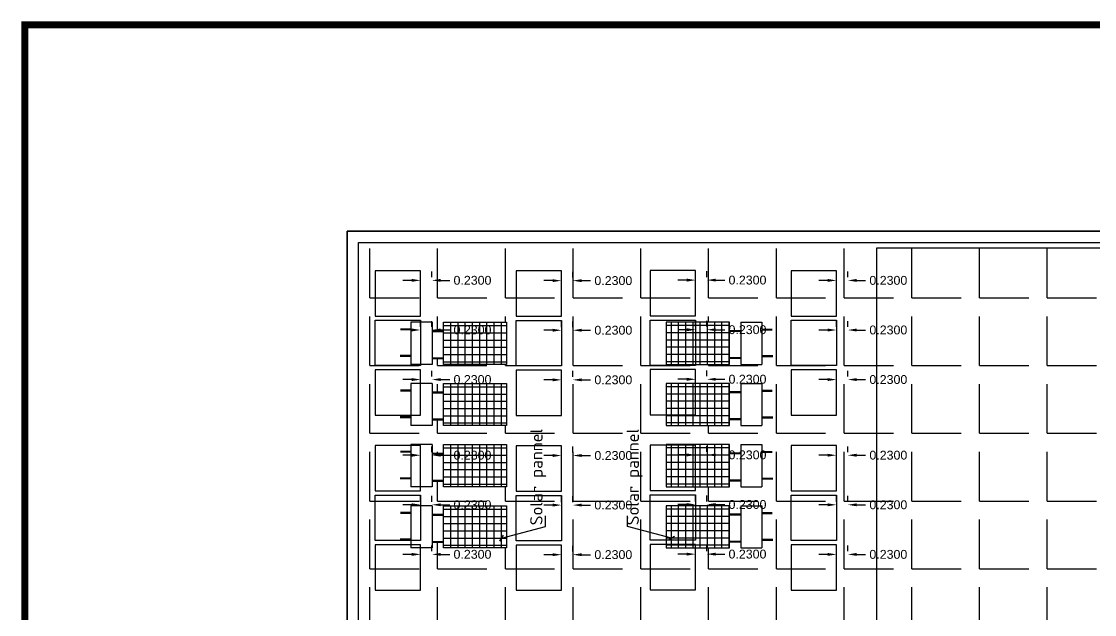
# Model space of a CAD drawing. Header units: metres. Extents: x 33037 to 86814, y -4407 to 25.
# Drawn here: x 86588.73 to 86610.51, y -4163.7 to -4151.66 of the extents above; entities that cross this region are included whole.
import ezdxf
from ezdxf.enums import TextEntityAlignment as Align

# ---------------------------------------------------------------- set-up
doc = ezdxf.new("R2010")
doc.units = ezdxf.units.M
doc.header["$MEASUREMENT"] = 0
for name, color, linetype in [('BLK_1_FLR_2_ROOF_AREA', 54, 'Continuous'), ('SOLAR_PANEL', 3, 'Continuous'), ('SOLAR_WATER_HEATER', 1, 'Continuous')]:
    doc.layers.add(name, color=color, linetype=linetype)
doc.styles.add('ISO Proportional', font='isocpeur.ttf')
doc.styles.get("Standard").update_dxf_attribs({"font": 'arial.ttf'})
doc.dimstyles.get("Standard").update_dxf_attribs({"dimtxt": 0.18, "dimasz": 0.18, "dimexe": 0.18, "dimexo": 0.0625, "dimgap": 0.09, "dimtad": 0, "dimtih": 1, "dimtoh": 1, "dimdec": 4, "dimzin": 0, "dimdsep": 46, "dimtxsty": 'Standard', "dimcen": 0.09, "dimadec": 0, "dimazin": 0, "dimtfac": 1, "dimtdec": 4, "dimtofl": 0, "dimtmove": 0, "dimatfit": 3, "dimfxl": 0, "dimtolj": 1, "dimtzin": 0, "dimarcsym": 0})
doc.dimstyles.new('T-roman', dxfattribs={"dimtxt": 0.2, "dimasz": 0.2, "dimexe": 0.18, "dimexo": 0.0625, "dimgap": 0.09, "dimtad": 0, "dimtoh": 1, "dimzin": 0, "dimdsep": 46, "dimtxsty": 'ISO Proportional', "dimblk": 'OBLIQUE', "dimcen": 0.09, "dimclrd": 5, "dimclre": 2, "dimclrt": 7, "dimadec": 0, "dimazin": 0, "dimtfac": 1, "dimtofl": 0, "dimtmove": 2, "dimatfit": 3, "dimldrblk": 'OBLIQUE', "dimfxl": 0, "dimtolj": 1, "dimtzin": 0, "dimarcsym": 0})

# ---------------------------------------------------------------- blocks, each defined once
blk = doc.blocks.new('_Oblique')
at = {"color": 0, "linetype": 'ByBlock', "lineweight": -2}
blk.add_line((-0.5, -0.5), (0.5, 0.5), dxfattribs=at)
blk = doc.blocks.new('*D1733')
at = {"layer": 'SOLAR_WATER_HEATER', "color": 0, "lineweight": -2}
for p, q in [((86599.691, -4160.41), (86599.691, -4160.293)), ((86599.921, -4160.41), (86599.921, -4160.293)), ((86599.511, -4160.473), (86599.331, -4160.473)), ((86600.101, -4160.473), (86600.281, -4160.473))]:
    blk.add_line(p, q, dxfattribs=at)
at = {"layer": 'SOLAR_WATER_HEATER', "color": 0}
for points in [[(86599.511, -4160.443), (86599.511, -4160.503), (86599.691, -4160.473)], [(86600.101, -4160.443), (86600.101, -4160.503), (86599.921, -4160.473)]]:
    blk.add_solid(points, dxfattribs=at)
at = {"layer": 'SOLAR_WATER_HEATER', "color": 0, "insert": (86600.744, -4160.473), "char_height": 0.18, "attachment_point": 5}
blk.add_mtext('\\A1;0.2300', dxfattribs=at)
blk = doc.blocks.new('*D1734')
at = {"layer": 'SOLAR_WATER_HEATER', "color": 0, "lineweight": -2}
for p, q in [((86599.691, -4161.417), (86599.691, -4161.299)), ((86599.921, -4161.417), (86599.921, -4161.299)), ((86599.511, -4161.479), (86599.331, -4161.479)), ((86600.101, -4161.479), (86600.281, -4161.479))]:
    blk.add_line(p, q, dxfattribs=at)
at = {"layer": 'SOLAR_WATER_HEATER', "color": 0}
for points in [[(86599.511, -4161.449), (86599.511, -4161.509), (86599.691, -4161.479)], [(86600.101, -4161.449), (86600.101, -4161.509), (86599.921, -4161.479)]]:
    blk.add_solid(points, dxfattribs=at)
at = {"layer": 'SOLAR_WATER_HEATER', "color": 0, "insert": (86600.744, -4161.479), "char_height": 0.18, "attachment_point": 5}
blk.add_mtext('\\A1;0.2300', dxfattribs=at)
blk = doc.blocks.new('*D1735')
at = {"layer": 'SOLAR_WATER_HEATER', "color": 0, "lineweight": -2}
for p, q in [((86599.511, -4162.486), (86599.331, -4162.486)), ((86599.691, -4162.424), (86599.691, -4162.306)), ((86599.921, -4162.424), (86599.921, -4162.306)), ((86600.101, -4162.486), (86600.281, -4162.486))]:
    blk.add_line(p, q, dxfattribs=at)
at = {"layer": 'SOLAR_WATER_HEATER', "color": 0}
for points in [[(86599.511, -4162.456), (86599.511, -4162.516), (86599.691, -4162.486)], [(86600.101, -4162.456), (86600.101, -4162.516), (86599.921, -4162.486)]]:
    blk.add_solid(points, dxfattribs=at)
at = {"layer": 'SOLAR_WATER_HEATER', "color": 0, "insert": (86600.744, -4162.486), "char_height": 0.18, "attachment_point": 5}
blk.add_mtext('\\A1;0.2300', dxfattribs=at)
blk = doc.blocks.new('*D1736')
at = {"layer": 'SOLAR_WATER_HEATER', "color": 0, "lineweight": -2}
for p, q in [((86596.832, -4160.404), (86596.832, -4160.287)), ((86597.062, -4160.404), (86597.062, -4160.287)), ((86596.652, -4160.467), (86596.472, -4160.467)), ((86597.242, -4160.467), (86597.422, -4160.467))]:
    blk.add_line(p, q, dxfattribs=at)
at = {"layer": 'SOLAR_WATER_HEATER', "color": 0}
for points in [[(86596.652, -4160.437), (86596.652, -4160.497), (86596.832, -4160.467)], [(86597.242, -4160.437), (86597.242, -4160.497), (86597.062, -4160.467)]]:
    blk.add_solid(points, dxfattribs=at)
at = {"layer": 'SOLAR_WATER_HEATER', "color": 0, "insert": (86597.885, -4160.467), "char_height": 0.18, "attachment_point": 5}
blk.add_mtext('\\A1;0.2300', dxfattribs=at)
blk = doc.blocks.new('*D1737')
at = {"layer": 'SOLAR_WATER_HEATER', "color": 0, "lineweight": -2}
for p, q in [((86596.832, -4161.411), (86596.832, -4161.293)), ((86597.062, -4161.411), (86597.062, -4161.293)), ((86596.652, -4161.473), (86596.472, -4161.473)), ((86597.242, -4161.473), (86597.422, -4161.473))]:
    blk.add_line(p, q, dxfattribs=at)
at = {"layer": 'SOLAR_WATER_HEATER', "color": 0}
for points in [[(86596.652, -4161.443), (86596.652, -4161.503), (86596.832, -4161.473)], [(86597.242, -4161.443), (86597.242, -4161.503), (86597.062, -4161.473)]]:
    blk.add_solid(points, dxfattribs=at)
at = {"layer": 'SOLAR_WATER_HEATER', "color": 0, "insert": (86597.885, -4161.473), "char_height": 0.18, "attachment_point": 5}
blk.add_mtext('\\A1;0.2300', dxfattribs=at)
blk = doc.blocks.new('*D1738')
at = {"layer": 'SOLAR_WATER_HEATER', "color": 0, "lineweight": -2}
for p, q in [((86596.652, -4162.48), (86596.472, -4162.48)), ((86596.832, -4162.418), (86596.832, -4162.3)), ((86597.062, -4162.418), (86597.062, -4162.3)), ((86597.242, -4162.48), (86597.422, -4162.48))]:
    blk.add_line(p, q, dxfattribs=at)
at = {"layer": 'SOLAR_WATER_HEATER', "color": 0}
for points in [[(86596.652, -4162.45), (86596.652, -4162.51), (86596.832, -4162.48)], [(86597.242, -4162.45), (86597.242, -4162.51), (86597.062, -4162.48)]]:
    blk.add_solid(points, dxfattribs=at)
at = {"layer": 'SOLAR_WATER_HEATER', "color": 0, "insert": (86597.885, -4162.48), "char_height": 0.18, "attachment_point": 5}
blk.add_mtext('\\A1;0.2300', dxfattribs=at)
blk = doc.blocks.new('*D1739')
at = {"layer": 'SOLAR_WATER_HEATER', "color": 0, "lineweight": -2}
for p, q in [((86599.691, -4156.861), (86599.691, -4156.743)), ((86599.921, -4156.861), (86599.921, -4156.743)), ((86599.511, -4156.923), (86599.331, -4156.923)), ((86600.101, -4156.923), (86600.281, -4156.923))]:
    blk.add_line(p, q, dxfattribs=at)
at = {"layer": 'SOLAR_WATER_HEATER', "color": 0}
for points in [[(86599.511, -4156.893), (86599.511, -4156.953), (86599.691, -4156.923)], [(86600.101, -4156.893), (86600.101, -4156.953), (86599.921, -4156.923)]]:
    blk.add_solid(points, dxfattribs=at)
at = {"layer": 'SOLAR_WATER_HEATER', "color": 0, "insert": (86600.744, -4156.923), "char_height": 0.18, "attachment_point": 5}
blk.add_mtext('\\A1;0.2300', dxfattribs=at)
blk = doc.blocks.new('*D1740')
at = {"layer": 'SOLAR_WATER_HEATER', "color": 0, "lineweight": -2}
for p, q in [((86599.691, -4157.867), (86599.691, -4157.75)), ((86599.921, -4157.867), (86599.921, -4157.75)), ((86599.511, -4157.93), (86599.331, -4157.93)), ((86600.101, -4157.93), (86600.281, -4157.93))]:
    blk.add_line(p, q, dxfattribs=at)
at = {"layer": 'SOLAR_WATER_HEATER', "color": 0}
for points in [[(86599.511, -4157.9), (86599.511, -4157.96), (86599.691, -4157.93)], [(86600.101, -4157.9), (86600.101, -4157.96), (86599.921, -4157.93)]]:
    blk.add_solid(points, dxfattribs=at)
at = {"layer": 'SOLAR_WATER_HEATER', "color": 0, "insert": (86600.744, -4157.93), "char_height": 0.18, "attachment_point": 5}
blk.add_mtext('\\A1;0.2300', dxfattribs=at)
blk = doc.blocks.new('*D1741')
at = {"layer": 'SOLAR_WATER_HEATER', "color": 0, "lineweight": -2}
for p, q in [((86599.691, -4158.874), (86599.691, -4158.757)), ((86599.921, -4158.874), (86599.921, -4158.757)), ((86599.511, -4158.937), (86599.331, -4158.937)), ((86600.101, -4158.937), (86600.281, -4158.937))]:
    blk.add_line(p, q, dxfattribs=at)
at = {"layer": 'SOLAR_WATER_HEATER', "color": 0}
for points in [[(86599.511, -4158.907), (86599.511, -4158.967), (86599.691, -4158.937)], [(86600.101, -4158.907), (86600.101, -4158.967), (86599.921, -4158.937)]]:
    blk.add_solid(points, dxfattribs=at)
at = {"layer": 'SOLAR_WATER_HEATER', "color": 0, "insert": (86600.744, -4158.937), "char_height": 0.18, "attachment_point": 5}
blk.add_mtext('\\A1;0.2300', dxfattribs=at)
blk = doc.blocks.new('*D1742')
at = {"layer": 'SOLAR_WATER_HEATER', "color": 0, "lineweight": -2}
for p, q in [((86596.832, -4156.855), (86596.832, -4156.737)), ((86597.062, -4156.855), (86597.062, -4156.737)), ((86596.652, -4156.917), (86596.472, -4156.917)), ((86597.242, -4156.917), (86597.422, -4156.917))]:
    blk.add_line(p, q, dxfattribs=at)
at = {"layer": 'SOLAR_WATER_HEATER', "color": 0}
for points in [[(86596.652, -4156.887), (86596.652, -4156.947), (86596.832, -4156.917)], [(86597.242, -4156.887), (86597.242, -4156.947), (86597.062, -4156.917)]]:
    blk.add_solid(points, dxfattribs=at)
at = {"layer": 'SOLAR_WATER_HEATER', "color": 0, "insert": (86597.885, -4156.917), "char_height": 0.18, "attachment_point": 5}
blk.add_mtext('\\A1;0.2300', dxfattribs=at)
blk = doc.blocks.new('*D1743')
at = {"layer": 'SOLAR_WATER_HEATER', "color": 0, "lineweight": -2}
for p, q in [((86596.652, -4157.924), (86596.472, -4157.924)), ((86596.832, -4157.861), (86596.832, -4157.744)), ((86597.062, -4157.861), (86597.062, -4157.744)), ((86597.242, -4157.924), (86597.422, -4157.924))]:
    blk.add_line(p, q, dxfattribs=at)
at = {"layer": 'SOLAR_WATER_HEATER', "color": 0}
for points in [[(86596.652, -4157.894), (86596.652, -4157.954), (86596.832, -4157.924)], [(86597.242, -4157.894), (86597.242, -4157.954), (86597.062, -4157.924)]]:
    blk.add_solid(points, dxfattribs=at)
at = {"layer": 'SOLAR_WATER_HEATER', "color": 0, "insert": (86597.885, -4157.924), "char_height": 0.18, "attachment_point": 5}
blk.add_mtext('\\A1;0.2300', dxfattribs=at)
blk = doc.blocks.new('*D1744')
at = {"layer": 'SOLAR_WATER_HEATER', "color": 0, "lineweight": -2}
for p, q in [((86596.832, -4158.868), (86596.832, -4158.751)), ((86597.062, -4158.868), (86597.062, -4158.751)), ((86596.652, -4158.931), (86596.472, -4158.931)), ((86597.242, -4158.931), (86597.422, -4158.931))]:
    blk.add_line(p, q, dxfattribs=at)
at = {"layer": 'SOLAR_WATER_HEATER', "color": 0}
for points in [[(86596.652, -4158.901), (86596.652, -4158.961), (86596.832, -4158.931)], [(86597.242, -4158.901), (86597.242, -4158.961), (86597.062, -4158.931)]]:
    blk.add_solid(points, dxfattribs=at)
at = {"layer": 'SOLAR_WATER_HEATER', "color": 0, "insert": (86597.885, -4158.931), "char_height": 0.18, "attachment_point": 5}
blk.add_mtext('\\A1;0.2300', dxfattribs=at)
blk = doc.blocks.new('*D1745')
at = {"layer": 'SOLAR_WATER_HEATER', "color": 0, "lineweight": -2}
for p, q in [((86605.273, -4160.405), (86605.273, -4160.287)), ((86605.503, -4160.405), (86605.503, -4160.287)), ((86605.093, -4160.467), (86604.913, -4160.467)), ((86605.683, -4160.467), (86605.863, -4160.467))]:
    blk.add_line(p, q, dxfattribs=at)
at = {"layer": 'SOLAR_WATER_HEATER', "color": 0}
for points in [[(86605.093, -4160.437), (86605.093, -4160.497), (86605.273, -4160.467)], [(86605.683, -4160.437), (86605.683, -4160.497), (86605.503, -4160.467)]]:
    blk.add_solid(points, dxfattribs=at)
at = {"layer": 'SOLAR_WATER_HEATER', "color": 0, "insert": (86606.326, -4160.467), "char_height": 0.18, "attachment_point": 5}
blk.add_mtext('\\A1;0.2300', dxfattribs=at)
blk = doc.blocks.new('*D1746')
at = {"layer": 'SOLAR_WATER_HEATER', "color": 0, "lineweight": -2}
for p, q in [((86605.273, -4161.412), (86605.273, -4161.294)), ((86605.503, -4161.412), (86605.503, -4161.294)), ((86605.093, -4161.474), (86604.913, -4161.474)), ((86605.683, -4161.474), (86605.863, -4161.474))]:
    blk.add_line(p, q, dxfattribs=at)
at = {"layer": 'SOLAR_WATER_HEATER', "color": 0}
for points in [[(86605.093, -4161.444), (86605.093, -4161.504), (86605.273, -4161.474)], [(86605.683, -4161.444), (86605.683, -4161.504), (86605.503, -4161.474)]]:
    blk.add_solid(points, dxfattribs=at)
at = {"layer": 'SOLAR_WATER_HEATER', "color": 0, "insert": (86606.326, -4161.474), "char_height": 0.18, "attachment_point": 5}
blk.add_mtext('\\A1;0.2300', dxfattribs=at)
blk = doc.blocks.new('*D1747')
at = {"layer": 'SOLAR_WATER_HEATER', "color": 0, "lineweight": -2}
for p, q in [((86605.093, -4162.481), (86604.913, -4162.481)), ((86605.273, -4162.418), (86605.273, -4162.301)), ((86605.503, -4162.418), (86605.503, -4162.301)), ((86605.683, -4162.481), (86605.863, -4162.481))]:
    blk.add_line(p, q, dxfattribs=at)
at = {"layer": 'SOLAR_WATER_HEATER', "color": 0}
for points in [[(86605.093, -4162.451), (86605.093, -4162.511), (86605.273, -4162.481)], [(86605.683, -4162.451), (86605.683, -4162.511), (86605.503, -4162.481)]]:
    blk.add_solid(points, dxfattribs=at)
at = {"layer": 'SOLAR_WATER_HEATER', "color": 0, "insert": (86606.326, -4162.481), "char_height": 0.18, "attachment_point": 5}
blk.add_mtext('\\A1;0.2300', dxfattribs=at)
blk = doc.blocks.new('*D1748')
at = {"layer": 'SOLAR_WATER_HEATER', "color": 0, "lineweight": -2}
for p, q in [((86602.414, -4160.399), (86602.414, -4160.281)), ((86602.644, -4160.399), (86602.644, -4160.281)), ((86602.234, -4160.461), (86602.054, -4160.461)), ((86602.824, -4160.461), (86603.004, -4160.461))]:
    blk.add_line(p, q, dxfattribs=at)
at = {"layer": 'SOLAR_WATER_HEATER', "color": 0}
for points in [[(86602.234, -4160.431), (86602.234, -4160.491), (86602.414, -4160.461)], [(86602.824, -4160.431), (86602.824, -4160.491), (86602.644, -4160.461)]]:
    blk.add_solid(points, dxfattribs=at)
at = {"layer": 'SOLAR_WATER_HEATER', "color": 0, "insert": (86603.467, -4160.461), "char_height": 0.18, "attachment_point": 5}
blk.add_mtext('\\A1;0.2300', dxfattribs=at)
blk = doc.blocks.new('*D1749')
at = {"layer": 'SOLAR_WATER_HEATER', "color": 0, "lineweight": -2}
for p, q in [((86602.414, -4161.406), (86602.414, -4161.288)), ((86602.644, -4161.406), (86602.644, -4161.288)), ((86602.234, -4161.468), (86602.054, -4161.468)), ((86602.824, -4161.468), (86603.004, -4161.468))]:
    blk.add_line(p, q, dxfattribs=at)
at = {"layer": 'SOLAR_WATER_HEATER', "color": 0}
for points in [[(86602.234, -4161.438), (86602.234, -4161.498), (86602.414, -4161.468)], [(86602.824, -4161.438), (86602.824, -4161.498), (86602.644, -4161.468)]]:
    blk.add_solid(points, dxfattribs=at)
at = {"layer": 'SOLAR_WATER_HEATER', "color": 0, "insert": (86603.467, -4161.468), "char_height": 0.18, "attachment_point": 5}
blk.add_mtext('\\A1;0.2300', dxfattribs=at)
blk = doc.blocks.new('*D1750')
at = {"layer": 'SOLAR_WATER_HEATER', "color": 0, "lineweight": -2}
for p, q in [((86602.234, -4162.475), (86602.054, -4162.475)), ((86602.414, -4162.412), (86602.414, -4162.295)), ((86602.644, -4162.412), (86602.644, -4162.295)), ((86602.824, -4162.475), (86603.004, -4162.475))]:
    blk.add_line(p, q, dxfattribs=at)
at = {"layer": 'SOLAR_WATER_HEATER', "color": 0}
for points in [[(86602.234, -4162.445), (86602.234, -4162.505), (86602.414, -4162.475)], [(86602.824, -4162.445), (86602.824, -4162.505), (86602.644, -4162.475)]]:
    blk.add_solid(points, dxfattribs=at)
at = {"layer": 'SOLAR_WATER_HEATER', "color": 0, "insert": (86603.467, -4162.475), "char_height": 0.18, "attachment_point": 5}
blk.add_mtext('\\A1;0.2300', dxfattribs=at)
blk = doc.blocks.new('*D1751')
at = {"layer": 'SOLAR_WATER_HEATER', "color": 0, "lineweight": -2}
for p, q in [((86605.273, -4156.855), (86605.273, -4156.738)), ((86605.503, -4156.855), (86605.503, -4156.738)), ((86605.093, -4156.918), (86604.913, -4156.918)), ((86605.683, -4156.918), (86605.863, -4156.918))]:
    blk.add_line(p, q, dxfattribs=at)
at = {"layer": 'SOLAR_WATER_HEATER', "color": 0}
for points in [[(86605.093, -4156.888), (86605.093, -4156.948), (86605.273, -4156.918)], [(86605.683, -4156.888), (86605.683, -4156.948), (86605.503, -4156.918)]]:
    blk.add_solid(points, dxfattribs=at)
at = {"layer": 'SOLAR_WATER_HEATER', "color": 0, "insert": (86606.326, -4156.918), "char_height": 0.18, "attachment_point": 5}
blk.add_mtext('\\A1;0.2300', dxfattribs=at)
blk = doc.blocks.new('*D1752')
at = {"layer": 'SOLAR_WATER_HEATER', "color": 0, "lineweight": -2}
for p, q in [((86605.093, -4157.925), (86604.913, -4157.925)), ((86605.273, -4157.862), (86605.273, -4157.745)), ((86605.503, -4157.862), (86605.503, -4157.745)), ((86605.683, -4157.925), (86605.863, -4157.925))]:
    blk.add_line(p, q, dxfattribs=at)
at = {"layer": 'SOLAR_WATER_HEATER', "color": 0}
for points in [[(86605.093, -4157.895), (86605.093, -4157.955), (86605.273, -4157.925)], [(86605.683, -4157.895), (86605.683, -4157.955), (86605.503, -4157.925)]]:
    blk.add_solid(points, dxfattribs=at)
at = {"layer": 'SOLAR_WATER_HEATER', "color": 0, "insert": (86606.326, -4157.925), "char_height": 0.18, "attachment_point": 5}
blk.add_mtext('\\A1;0.2300', dxfattribs=at)
blk = doc.blocks.new('*D1753')
at = {"layer": 'SOLAR_WATER_HEATER', "color": 0, "lineweight": -2}
for p, q in [((86605.273, -4158.869), (86605.273, -4158.751)), ((86605.503, -4158.869), (86605.503, -4158.751)), ((86605.093, -4158.931), (86604.913, -4158.931)), ((86605.683, -4158.931), (86605.863, -4158.931))]:
    blk.add_line(p, q, dxfattribs=at)
at = {"layer": 'SOLAR_WATER_HEATER', "color": 0}
for points in [[(86605.093, -4158.901), (86605.093, -4158.961), (86605.273, -4158.931)], [(86605.683, -4158.901), (86605.683, -4158.961), (86605.503, -4158.931)]]:
    blk.add_solid(points, dxfattribs=at)
at = {"layer": 'SOLAR_WATER_HEATER', "color": 0, "insert": (86606.326, -4158.931), "char_height": 0.18, "attachment_point": 5}
blk.add_mtext('\\A1;0.2300', dxfattribs=at)
blk = doc.blocks.new('*D1754')
at = {"layer": 'SOLAR_WATER_HEATER', "color": 0, "lineweight": -2}
for p, q in [((86602.414, -4156.849), (86602.414, -4156.732)), ((86602.644, -4156.849), (86602.644, -4156.732)), ((86602.234, -4156.912), (86602.054, -4156.912)), ((86602.824, -4156.912), (86603.004, -4156.912))]:
    blk.add_line(p, q, dxfattribs=at)
at = {"layer": 'SOLAR_WATER_HEATER', "color": 0}
for points in [[(86602.234, -4156.882), (86602.234, -4156.942), (86602.414, -4156.912)], [(86602.824, -4156.882), (86602.824, -4156.942), (86602.644, -4156.912)]]:
    blk.add_solid(points, dxfattribs=at)
at = {"layer": 'SOLAR_WATER_HEATER', "color": 0, "insert": (86603.467, -4156.912), "char_height": 0.18, "attachment_point": 5}
blk.add_mtext('\\A1;0.2300', dxfattribs=at)
blk = doc.blocks.new('*D1755')
at = {"layer": 'SOLAR_WATER_HEATER', "color": 0, "lineweight": -2}
for p, q in [((86602.234, -4157.919), (86602.054, -4157.919)), ((86602.414, -4157.856), (86602.414, -4157.739)), ((86602.644, -4157.856), (86602.644, -4157.739)), ((86602.824, -4157.919), (86603.004, -4157.919))]:
    blk.add_line(p, q, dxfattribs=at)
at = {"layer": 'SOLAR_WATER_HEATER', "color": 0}
for points in [[(86602.234, -4157.889), (86602.234, -4157.949), (86602.414, -4157.919)], [(86602.824, -4157.889), (86602.824, -4157.949), (86602.644, -4157.919)]]:
    blk.add_solid(points, dxfattribs=at)
at = {"layer": 'SOLAR_WATER_HEATER', "color": 0, "insert": (86603.467, -4157.919), "char_height": 0.18, "attachment_point": 5}
blk.add_mtext('\\A1;0.2300', dxfattribs=at)
blk = doc.blocks.new('*D1756')
at = {"layer": 'SOLAR_WATER_HEATER', "color": 0, "lineweight": -2}
for p, q in [((86602.414, -4158.863), (86602.414, -4158.745)), ((86602.644, -4158.863), (86602.644, -4158.745)), ((86602.234, -4158.925), (86602.054, -4158.925)), ((86602.824, -4158.925), (86603.004, -4158.925))]:
    blk.add_line(p, q, dxfattribs=at)
at = {"layer": 'SOLAR_WATER_HEATER', "color": 0}
for points in [[(86602.234, -4158.895), (86602.234, -4158.955), (86602.414, -4158.925)], [(86602.824, -4158.895), (86602.824, -4158.955), (86602.644, -4158.925)]]:
    blk.add_solid(points, dxfattribs=at)
at = {"layer": 'SOLAR_WATER_HEATER', "color": 0, "insert": (86603.467, -4158.925), "char_height": 0.18, "attachment_point": 5}
blk.add_mtext('\\A1;0.2300', dxfattribs=at)

msp = doc.modelspace()

# ---------------------------------------------------------------- hatches: boundary and pattern name
h = msp.add_hatch()
h.set_pattern_fill('ANGLE', color=256, scale=5)
h.set_pattern_definition([(0, (579.9267, 345.8518), (0, 1.375), [1, -0.375]), (90, (579.9267, 345.8518), (-1.375, 1e-16), [1, -0.375])])
h.paths.add_polyline_path([(86618.43166, -4156.1472), (86595.57166, -4156.1472), (86595.57166, -4164.5972), (86605.55166, -4164.5972), (86605.55166, -4164.44995), (86605.78166, -4164.44995), (86605.78166, -4164.5972), (86606.39166, -4164.5972), (86606.39166, -4166.7872), (86605.78166, -4166.7872), (86605.78166, -4169.9372), (86605.78166, -4170.0844), (86605.55166, -4170.0844), (86605.55166, -4169.9372), (86595.57166, -4169.9372), (86595.57166, -4170.0844), (86595.57166, -4174.8072), (86601.67166, -4174.8072), (86601.67166, -4177.8572), (86618.43166, -4177.8572)])
h.paths.add_polyline_path([(86603.75873, -4162.3496), (86603.33074, -4162.3496), (86603.33074, -4162.23368), (86603.09999, -4162.23368), (86603.09999, -4162.3496), (86603.0957, -4162.3496), (86601.81602, -4162.3496), (86601.81602, -4161.49362), (86603.09999, -4161.49362), (86603.09999, -4161.66558), (86603.33074, -4161.66558), (86603.33074, -4161.49362), (86603.75873, -4161.49362)], flags=16)
h.paths.add_polyline_path([(86601.92299, -4162.29541), (86601.92299, -4161.56246), (86602.94912, -4161.56246), (86602.94912, -4162.29541)], flags=0)
h.paths.add_polyline_path([(86602.06958, -4162.14882), (86602.06958, -4161.70905), (86602.80253, -4161.70905), (86602.80253, -4162.14882)], flags=0)
h.paths.add_polyline_path([(86602.21617, -4162.00223), (86602.21617, -4161.85564), (86602.65594, -4161.85564), (86602.65594, -4162.00223)], flags=0)
h.paths.add_polyline_path([(86603.75873, -4161.1072), (86603.33074, -4161.1072), (86603.33074, -4160.99129), (86603.09999, -4160.99129), (86603.09999, -4161.1072), (86601.81602, -4161.1072), (86601.81602, -4160.25123), (86603.09999, -4160.25123), (86603.09999, -4160.42319), (86603.33074, -4160.42319), (86603.33074, -4160.25123), (86603.75873, -4160.25123)], flags=16)
h.paths.add_polyline_path([(86603.0957, -4161.05302), (86601.92299, -4161.05302), (86601.92299, -4160.32007), (86603.0957, -4160.32007)], flags=0)
h.paths.add_polyline_path([(86602.94912, -4160.90643), (86602.06958, -4160.90643), (86602.06958, -4160.46666), (86602.94912, -4160.46666)], flags=0)
h.paths.add_polyline_path([(86602.80253, -4160.75984), (86602.21617, -4160.75984), (86602.21617, -4160.61325), (86602.80253, -4160.61325)], flags=0)
h.paths.add_polyline_path([(86603.75873, -4159.86481), (86603.33074, -4159.86481), (86603.33074, -4159.74889), (86603.09999, -4159.74889), (86603.09999, -4159.86481), (86601.81602, -4159.86481), (86601.81602, -4159.00883), (86603.09999, -4159.00883), (86603.09999, -4159.18079), (86603.33074, -4159.18079), (86603.33074, -4159.00883), (86603.75873, -4159.00883)], flags=16)
h.paths.add_polyline_path([(86603.0957, -4159.81062), (86601.92299, -4159.81062), (86601.92299, -4159.07767), (86603.0957, -4159.07767)], flags=0)
h.paths.add_polyline_path([(86602.94912, -4159.66403), (86602.06958, -4159.66403), (86602.06958, -4159.22426), (86602.94912, -4159.22426)], flags=0)
h.paths.add_polyline_path([(86602.80253, -4159.51744), (86602.21617, -4159.51744), (86602.21617, -4159.37085), (86602.80253, -4159.37085)], flags=0)
h.paths.add_polyline_path([(86603.75873, -4158.62241), (86603.33074, -4158.62241), (86603.33074, -4158.5065), (86603.09999, -4158.5065), (86603.09999, -4158.62241), (86601.81602, -4158.62241), (86601.81602, -4157.76644), (86603.09999, -4157.76644), (86603.09999, -4157.9384), (86603.33074, -4157.9384), (86603.33074, -4157.76644), (86603.75873, -4157.76644)], flags=16)
h.paths.add_polyline_path([(86603.0957, -4158.56823), (86601.92299, -4158.56823), (86601.92299, -4157.83528), (86603.0957, -4157.83528)], flags=0)
h.paths.add_polyline_path([(86602.94912, -4158.42164), (86602.06958, -4158.42164), (86602.06958, -4157.98187), (86602.94912, -4157.98187)], flags=0)
h.paths.add_polyline_path([(86602.80253, -4158.27505), (86602.21617, -4158.27505), (86602.21617, -4158.12846), (86602.80253, -4158.12846)], flags=0)
h.paths.add_polyline_path([(86598.57856, -4162.3496), (86597.2946, -4162.3496), (86597.2946, -4162.23368), (86597.06385, -4162.23368), (86597.06385, -4162.3496), (86596.63586, -4162.3496), (86596.63586, -4161.49362), (86597.06385, -4161.49362), (86597.06385, -4161.66558), (86597.2946, -4161.66558), (86597.2946, -4161.49362), (86598.57856, -4161.49362)], flags=16)
h.paths.add_polyline_path([(86597.29888, -4162.29541), (86597.29888, -4161.56246), (86598.4716, -4161.56246), (86598.4716, -4162.29541)], flags=0)
h.paths.add_polyline_path([(86597.44547, -4162.14882), (86597.44547, -4161.70905), (86598.32501, -4161.70905), (86598.32501, -4162.14882)], flags=0)
h.paths.add_polyline_path([(86597.59206, -4162.00223), (86597.59206, -4161.85564), (86598.17842, -4161.85564), (86598.17842, -4162.00223)], flags=0)
h.paths.add_polyline_path([(86598.57856, -4161.1072), (86597.2946, -4161.1072), (86597.2946, -4160.99129), (86597.06385, -4160.99129), (86597.06385, -4161.1072), (86596.63586, -4161.1072), (86596.63586, -4160.25123), (86597.06385, -4160.25123), (86597.06385, -4160.42319), (86597.2946, -4160.42319), (86597.2946, -4160.25123), (86598.57856, -4160.25123)], flags=16)
h.paths.add_polyline_path([(86597.29888, -4161.05302), (86597.29888, -4160.32007), (86598.4716, -4160.32007), (86598.4716, -4161.05302)], flags=0)
h.paths.add_polyline_path([(86597.44547, -4160.90643), (86597.44547, -4160.46666), (86598.32501, -4160.46666), (86598.32501, -4160.90643)], flags=0)
h.paths.add_polyline_path([(86597.59206, -4160.75984), (86597.59206, -4160.61325), (86598.17842, -4160.61325), (86598.17842, -4160.75984)], flags=0)
h.paths.add_polyline_path([(86598.57856, -4159.86481), (86597.2946, -4159.86481), (86597.2946, -4159.74889), (86597.06385, -4159.74889), (86597.06385, -4159.86481), (86596.63586, -4159.86481), (86596.63586, -4159.00883), (86597.06385, -4159.00883), (86597.06385, -4159.18079), (86597.2946, -4159.18079), (86597.2946, -4159.00883), (86598.57856, -4159.00883)], flags=16)
h.paths.add_polyline_path([(86597.29888, -4159.81062), (86597.29888, -4159.07767), (86598.4716, -4159.07767), (86598.4716, -4159.81062)], flags=0)
h.paths.add_polyline_path([(86597.44547, -4159.66403), (86597.44547, -4159.22426), (86598.32501, -4159.22426), (86598.32501, -4159.66403)], flags=0)
h.paths.add_polyline_path([(86597.59206, -4159.51744), (86597.59206, -4159.37085), (86598.17842, -4159.37085), (86598.17842, -4159.51744)], flags=0)
h.paths.add_polyline_path([(86598.57856, -4158.62241), (86597.2946, -4158.62241), (86597.2946, -4158.5065), (86597.06385, -4158.5065), (86597.06385, -4158.62241), (86596.63586, -4158.62241), (86596.63586, -4157.76644), (86597.06385, -4157.76644), (86597.06385, -4157.9384), (86597.2946, -4157.9384), (86597.2946, -4157.76644), (86598.57856, -4157.76644)], flags=16)
h.paths.add_polyline_path([(86597.29888, -4158.56823), (86597.29888, -4157.83528), (86598.4716, -4157.83528), (86598.4716, -4158.56823)], flags=0)
h.paths.add_polyline_path([(86597.44547, -4158.42164), (86597.44547, -4157.98187), (86598.32501, -4157.98187), (86598.32501, -4158.42164)], flags=0)
h.paths.add_polyline_path([(86597.59206, -4158.27505), (86597.59206, -4158.12846), (86598.17842, -4158.12846), (86598.17842, -4158.27505)], flags=0)
h.paths.add_polyline_path([(86595.02166, -4171.64728), (86595.89166, -4171.64728), (86595.89166, -4170.92728), (86595.02166, -4170.92728)], flags=9)
h.paths.add_polyline_path([(86600.12666, -4170.82228), (86600.99666, -4170.82228), (86600.99666, -4170.10228), (86600.12666, -4170.10228)], flags=24)
h.paths.add_polyline_path([(86605.23166, -4171.64728), (86606.10166, -4171.64728), (86606.10166, -4170.92728), (86605.23166, -4170.92728)], flags=24)
h.paths.add_polyline_path([(86610.49703, -4167.51273), (86614.54712, -4167.51273), (86614.54712, -4167.13744), (86610.49703, -4167.13744)], flags=24)
h.paths.add_polyline_path([(86601.41911, -4161.95142), (86601.41911, -4159.86392), (86600.93161, -4159.86392), (86600.93161, -4161.95142)], flags=24)
h.paths.add_polyline_path([(86599.46298, -4161.95142), (86599.46298, -4159.86392), (86598.97548, -4159.86392), (86598.97548, -4161.95142)], flags=24)

# ---------------------------------------------------------------- linework, layer by layer
for p, q in [((86595.57166, -4164.5972), (86595.57166, -4156.1472)), ((86595.57166, -4156.1472), (86618.43166, -4156.1472)), ((86596.63586, -4157.90514), (86596.42379, -4157.90514)), ((86596.63586, -4157.92297), (86596.42379, -4157.92297)), ((86603.75873, -4157.90514), (86603.97079, -4157.90514)), ((86603.75873, -4157.92297), (86603.97079, -4157.92297)), ((86597.06385, -4157.9384), (86597.2946, -4157.9384)), ((86597.06385, -4157.95623), (86597.2946, -4157.95623)), ((86603.33074, -4157.9384), (86603.09999, -4157.9384)), ((86603.33074, -4157.95623), (86603.09999, -4157.95623)), ((86596.63586, -4158.44512), (86596.414, -4158.44512)), ((86596.63586, -4158.46295), (86596.414, -4158.46295)), ((86597.06385, -4158.48867), (86597.2946, -4158.48867)), ((86597.06385, -4158.5065), (86597.2946, -4158.5065)), ((86603.33074, -4158.48867), (86603.09999, -4158.48867)), ((86603.33074, -4158.5065), (86603.09999, -4158.5065)), ((86603.75873, -4158.44512), (86603.98058, -4158.44512)), ((86603.75873, -4158.46295), (86603.98058, -4158.46295)), ((86596.63586, -4159.14753), (86596.42379, -4159.14753)), ((86596.63586, -4159.16536), (86596.42379, -4159.16536)), ((86597.06385, -4159.18079), (86597.2946, -4159.18079)), ((86597.06385, -4159.19863), (86597.2946, -4159.19863)), ((86603.33074, -4159.18079), (86603.09999, -4159.18079)), ((86603.33074, -4159.19863), (86603.09999, -4159.19863)), ((86603.75873, -4159.14753), (86603.97079, -4159.14753)), ((86603.75873, -4159.16536), (86603.97079, -4159.16536)), ((86596.63586, -4159.68751), (86596.414, -4159.68751)), ((86596.63586, -4159.70535), (86596.414, -4159.70535)), ((86597.06385, -4159.73106), (86597.2946, -4159.73106)), ((86597.06385, -4159.74889), (86597.2946, -4159.74889)), ((86603.33074, -4159.73106), (86603.09999, -4159.73106)), ((86603.33074, -4159.74889), (86603.09999, -4159.74889)), ((86603.75873, -4159.68751), (86603.98058, -4159.68751)), ((86603.75873, -4159.70535), (86603.98058, -4159.70535)), ((86596.63586, -4160.38993), (86596.42379, -4160.38993)), ((86596.63586, -4160.40776), (86596.42379, -4160.40776)), ((86597.06385, -4160.42319), (86597.2946, -4160.42319)), ((86597.06385, -4160.44102), (86597.2946, -4160.44102)), ((86603.33074, -4160.42319), (86603.09999, -4160.42319)), ((86603.33074, -4160.44102), (86603.09999, -4160.44102)), ((86603.75873, -4160.38993), (86603.97079, -4160.38993)), ((86603.75873, -4160.40776), (86603.97079, -4160.40776)), ((86596.63586, -4160.92991), (86596.414, -4160.92991)), ((86596.63586, -4160.94774), (86596.414, -4160.94774)), ((86597.06385, -4160.97346), (86597.2946, -4160.97346)), ((86603.33074, -4160.97346), (86603.09999, -4160.97346)), ((86603.75873, -4160.92991), (86603.98058, -4160.92991)), ((86603.75873, -4160.94774), (86603.98058, -4160.94774)), ((86597.06385, -4160.99129), (86597.2946, -4160.99129)), ((86603.33074, -4160.99129), (86603.09999, -4160.99129)), ((86596.63586, -4161.63232), (86596.42379, -4161.63232)), ((86603.75873, -4161.63232), (86603.97079, -4161.63232)), ((86596.63586, -4161.65015), (86596.42379, -4161.65015)), ((86597.06385, -4161.66558), (86597.2946, -4161.66558)), ((86597.06385, -4161.68342), (86597.2946, -4161.68342)), ((86603.33074, -4161.66558), (86603.09999, -4161.66558)), ((86603.33074, -4161.68342), (86603.09999, -4161.68342)), ((86603.75873, -4161.65015), (86603.97079, -4161.65015)), ((86596.63586, -4162.1723), (86596.414, -4162.1723)), ((86596.63586, -4162.19014), (86596.414, -4162.19014)), ((86597.06385, -4162.21585), (86597.2946, -4162.21585)), ((86597.06385, -4162.23368), (86597.2946, -4162.23368)), ((86603.33074, -4162.21585), (86603.09999, -4162.21585)), ((86603.33074, -4162.23368), (86603.09999, -4162.23368)), ((86603.75873, -4162.1723), (86603.98058, -4162.1723)), ((86603.75873, -4162.19014), (86603.98058, -4162.19014))]:
    msp.add_line(p, q)
at = {"ltscale": 10}
for p, q in [((86597.06385, -4157.76644), (86596.63586, -4157.76644)), ((86596.63586, -4157.76644), (86596.63586, -4158.62241)), ((86597.06385, -4157.76644), (86597.06385, -4158.62241)), ((86597.2946, -4157.76644), (86598.57856, -4157.76644)), ((86597.2946, -4158.62241), (86597.2946, -4157.76644)), ((86598.57856, -4157.76644), (86598.57856, -4158.62241)), ((86603.09999, -4157.76644), (86601.81602, -4157.76644)), ((86601.81602, -4157.76644), (86601.81602, -4158.62241)), ((86603.09999, -4158.62241), (86603.09999, -4157.76644)), ((86603.33074, -4157.76644), (86603.75873, -4157.76644)), ((86603.33074, -4157.76644), (86603.33074, -4158.62241)), ((86603.75873, -4157.76644), (86603.75873, -4158.62241)), ((86597.06385, -4158.62241), (86596.63586, -4158.62241)), ((86598.57856, -4158.62241), (86597.2946, -4158.62241)), ((86601.81602, -4158.62241), (86603.09999, -4158.62241)), ((86603.33074, -4158.62241), (86603.75873, -4158.62241)), ((86597.06385, -4159.00883), (86596.63586, -4159.00883)), ((86596.63586, -4159.00883), (86596.63586, -4159.86481)), ((86597.06385, -4159.00883), (86597.06385, -4159.86481)), ((86597.2946, -4159.00883), (86598.57856, -4159.00883)), ((86597.2946, -4159.86481), (86597.2946, -4159.00883)), ((86598.57856, -4159.00883), (86598.57856, -4159.86481)), ((86603.09999, -4159.00883), (86601.81602, -4159.00883)), ((86601.81602, -4159.00883), (86601.81602, -4159.86481)), ((86603.09999, -4159.86481), (86603.09999, -4159.00883)), ((86603.33074, -4159.00883), (86603.75873, -4159.00883)), ((86603.33074, -4159.00883), (86603.33074, -4159.86481)), ((86603.75873, -4159.00883), (86603.75873, -4159.86481)), ((86597.06385, -4159.86481), (86596.63586, -4159.86481)), ((86598.57856, -4159.86481), (86597.2946, -4159.86481)), ((86601.81602, -4159.86481), (86603.09999, -4159.86481)), ((86603.33074, -4159.86481), (86603.75873, -4159.86481)), ((86597.06385, -4160.25123), (86596.63586, -4160.25123)), ((86596.63586, -4160.25123), (86596.63586, -4161.1072)), ((86597.06385, -4160.25123), (86597.06385, -4161.1072)), ((86597.2946, -4160.25123), (86598.57856, -4160.25123)), ((86597.2946, -4161.1072), (86597.2946, -4160.25123)), ((86598.57856, -4160.25123), (86598.57856, -4161.1072)), ((86603.09999, -4160.25123), (86601.81602, -4160.25123)), ((86601.81602, -4160.25123), (86601.81602, -4161.1072)), ((86603.09999, -4161.1072), (86603.09999, -4160.25123)), ((86603.33074, -4160.25123), (86603.75873, -4160.25123)), ((86603.33074, -4160.25123), (86603.33074, -4161.1072)), ((86603.75873, -4160.25123), (86603.75873, -4161.1072)), ((86597.06385, -4161.1072), (86596.63586, -4161.1072)), ((86598.57856, -4161.1072), (86597.2946, -4161.1072)), ((86601.81602, -4161.1072), (86603.09999, -4161.1072)), ((86603.33074, -4161.1072), (86603.75873, -4161.1072)), ((86597.06385, -4161.49362), (86596.63586, -4161.49362)), ((86596.63586, -4161.49362), (86596.63586, -4162.3496)), ((86597.06385, -4161.49362), (86597.06385, -4162.3496)), ((86597.2946, -4161.49362), (86598.57856, -4161.49362)), ((86597.2946, -4162.3496), (86597.2946, -4161.49362)), ((86598.57856, -4161.49362), (86598.57856, -4162.3496)), ((86603.09999, -4161.49362), (86601.81602, -4161.49362)), ((86601.81602, -4161.49362), (86601.81602, -4162.3496)), ((86603.09999, -4162.3496), (86603.09999, -4161.49362)), ((86603.33074, -4161.49362), (86603.75873, -4161.49362)), ((86603.33074, -4161.49362), (86603.33074, -4162.3496)), ((86603.75873, -4161.49362), (86603.75873, -4162.3496)), ((86597.06385, -4162.3496), (86596.63586, -4162.3496)), ((86598.57856, -4162.3496), (86597.2946, -4162.3496)), ((86601.81602, -4162.3496), (86603.09999, -4162.3496)), ((86603.33074, -4162.3496), (86603.75873, -4162.3496))]:
    msp.add_line(p, q, dxfattribs=at)
at = {"linetype": 'Continuous'}
for p, q in [((86597.2946, -4157.83528), (86598.57856, -4157.83528)), ((86597.29888, -4158.62241), (86597.29888, -4157.76644)), ((86597.44547, -4158.62241), (86597.44547, -4157.76644)), ((86597.59206, -4158.62241), (86597.59206, -4157.76644)), ((86597.73865, -4158.62241), (86597.73865, -4157.76644)), ((86597.88524, -4158.62241), (86597.88524, -4157.76644)), ((86598.03183, -4158.62241), (86598.03183, -4157.76644)), ((86598.17842, -4158.62241), (86598.17842, -4157.76644)), ((86598.32501, -4158.62241), (86598.32501, -4157.76644)), ((86598.4716, -4158.62241), (86598.4716, -4157.76644)), ((86603.09999, -4157.83528), (86601.81602, -4157.83528)), ((86601.92299, -4158.62241), (86601.92299, -4157.76644)), ((86602.06958, -4158.62241), (86602.06958, -4157.76644)), ((86602.21617, -4158.62241), (86602.21617, -4157.76644)), ((86602.36276, -4158.62241), (86602.36276, -4157.76644)), ((86602.50935, -4158.62241), (86602.50935, -4157.76644)), ((86602.65594, -4158.62241), (86602.65594, -4157.76644)), ((86602.80253, -4158.62241), (86602.80253, -4157.76644)), ((86602.94912, -4158.62241), (86602.94912, -4157.76644)), ((86603.0957, -4158.62241), (86603.0957, -4157.76644)), ((86597.2946, -4157.98187), (86598.57856, -4157.98187)), ((86597.2946, -4158.12846), (86598.57856, -4158.12846)), ((86603.09999, -4157.98187), (86601.81602, -4157.98187)), ((86603.09999, -4158.12846), (86601.81602, -4158.12846)), ((86597.2946, -4158.27505), (86598.57856, -4158.27505)), ((86603.09999, -4158.27505), (86601.81602, -4158.27505)), ((86597.2946, -4158.42164), (86598.57856, -4158.42164)), ((86597.2946, -4158.56823), (86598.57856, -4158.56823)), ((86603.09999, -4158.42164), (86601.81602, -4158.42164)), ((86603.09999, -4158.56823), (86601.81602, -4158.56823)), ((86597.29888, -4159.86481), (86597.29888, -4159.00883)), ((86597.44547, -4159.86481), (86597.44547, -4159.00883)), ((86597.59206, -4159.86481), (86597.59206, -4159.00883)), ((86597.73865, -4159.86481), (86597.73865, -4159.00883)), ((86597.88524, -4159.86481), (86597.88524, -4159.00883)), ((86598.03183, -4159.86481), (86598.03183, -4159.00883)), ((86598.17842, -4159.86481), (86598.17842, -4159.00883)), ((86598.32501, -4159.86481), (86598.32501, -4159.00883)), ((86598.4716, -4159.86481), (86598.4716, -4159.00883)), ((86601.92299, -4159.86481), (86601.92299, -4159.00883)), ((86602.06958, -4159.86481), (86602.06958, -4159.00883)), ((86602.21617, -4159.86481), (86602.21617, -4159.00883)), ((86602.36276, -4159.86481), (86602.36276, -4159.00883)), ((86602.50935, -4159.86481), (86602.50935, -4159.00883)), ((86602.65594, -4159.86481), (86602.65594, -4159.00883)), ((86602.80253, -4159.86481), (86602.80253, -4159.00883)), ((86602.94912, -4159.86481), (86602.94912, -4159.00883)), ((86603.0957, -4159.86481), (86603.0957, -4159.00883)), ((86597.2946, -4159.07767), (86598.57856, -4159.07767)), ((86597.2946, -4159.22426), (86598.57856, -4159.22426)), ((86603.09999, -4159.07767), (86601.81602, -4159.07767)), ((86603.09999, -4159.22426), (86601.81602, -4159.22426)), ((86597.2946, -4159.37085), (86598.57856, -4159.37085)), ((86603.09999, -4159.37085), (86601.81602, -4159.37085)), ((86597.2946, -4159.51744), (86598.57856, -4159.51744)), ((86597.2946, -4159.66403), (86598.57856, -4159.66403)), ((86603.09999, -4159.51744), (86601.81602, -4159.51744)), ((86603.09999, -4159.66403), (86601.81602, -4159.66403)), ((86597.2946, -4159.81062), (86598.57856, -4159.81062)), ((86603.09999, -4159.81062), (86601.81602, -4159.81062)), ((86597.2946, -4160.32007), (86598.57856, -4160.32007)), ((86597.29888, -4161.1072), (86597.29888, -4160.25123)), ((86597.44547, -4161.1072), (86597.44547, -4160.25123)), ((86597.59206, -4161.1072), (86597.59206, -4160.25123)), ((86597.73865, -4161.1072), (86597.73865, -4160.25123)), ((86597.88524, -4161.1072), (86597.88524, -4160.25123)), ((86598.03183, -4161.1072), (86598.03183, -4160.25123)), ((86598.17842, -4161.1072), (86598.17842, -4160.25123)), ((86598.32501, -4161.1072), (86598.32501, -4160.25123)), ((86598.4716, -4161.1072), (86598.4716, -4160.25123)), ((86603.09999, -4160.32007), (86601.81602, -4160.32007)), ((86601.92299, -4161.1072), (86601.92299, -4160.25123)), ((86602.06958, -4161.1072), (86602.06958, -4160.25123)), ((86602.21617, -4161.1072), (86602.21617, -4160.25123)), ((86602.36276, -4161.1072), (86602.36276, -4160.25123)), ((86602.50935, -4161.1072), (86602.50935, -4160.25123)), ((86602.65594, -4161.1072), (86602.65594, -4160.25123)), ((86602.80253, -4161.1072), (86602.80253, -4160.25123)), ((86602.94912, -4161.1072), (86602.94912, -4160.25123)), ((86603.0957, -4161.1072), (86603.0957, -4160.25123)), ((86597.2946, -4160.46666), (86598.57856, -4160.46666)), ((86603.09999, -4160.46666), (86601.81602, -4160.46666)), ((86597.2946, -4160.61325), (86598.57856, -4160.61325)), ((86597.2946, -4160.75984), (86598.57856, -4160.75984)), ((86603.09999, -4160.61325), (86601.81602, -4160.61325)), ((86603.09999, -4160.75984), (86601.81602, -4160.75984)), ((86597.2946, -4160.90643), (86598.57856, -4160.90643)), ((86603.09999, -4160.90643), (86601.81602, -4160.90643)), ((86597.2946, -4161.05302), (86598.57856, -4161.05302)), ((86603.09999, -4161.05302), (86601.81602, -4161.05302)), ((86597.2946, -4161.56246), (86598.57856, -4161.56246)), ((86597.29888, -4162.3496), (86597.29888, -4161.49362)), ((86597.44547, -4162.3496), (86597.44547, -4161.49362)), ((86597.59206, -4162.3496), (86597.59206, -4161.49362)), ((86597.73865, -4162.3496), (86597.73865, -4161.49362)), ((86597.88524, -4162.3496), (86597.88524, -4161.49362)), ((86598.03183, -4162.3496), (86598.03183, -4161.49362)), ((86598.17842, -4162.3496), (86598.17842, -4161.49362)), ((86598.32501, -4162.3496), (86598.32501, -4161.49362)), ((86598.4716, -4162.3496), (86598.4716, -4161.49362)), ((86603.09999, -4161.56246), (86601.81602, -4161.56246)), ((86601.92299, -4162.3496), (86601.92299, -4161.49362)), ((86602.06958, -4162.3496), (86602.06958, -4161.49362)), ((86602.21617, -4162.3496), (86602.21617, -4161.49362)), ((86602.36276, -4162.3496), (86602.36276, -4161.49362)), ((86602.50935, -4162.3496), (86602.50935, -4161.49362)), ((86602.65594, -4162.3496), (86602.65594, -4161.49362)), ((86602.80253, -4162.3496), (86602.80253, -4161.49362)), ((86602.94912, -4162.3496), (86602.94912, -4161.49362)), ((86603.0957, -4162.3496), (86603.0957, -4161.49362)), ((86597.2946, -4161.70905), (86598.57856, -4161.70905)), ((86603.09999, -4161.70905), (86601.81602, -4161.70905)), ((86597.2946, -4161.85564), (86598.57856, -4161.85564)), ((86597.2946, -4162.00223), (86598.57856, -4162.00223)), ((86603.09999, -4161.85564), (86601.81602, -4161.85564)), ((86603.09999, -4162.00223), (86601.81602, -4162.00223)), ((86597.2946, -4162.14882), (86598.57856, -4162.14882)), ((86603.09999, -4162.14882), (86601.81602, -4162.14882)), ((86597.2946, -4162.29541), (86598.57856, -4162.29541)), ((86603.09999, -4162.29541), (86601.81602, -4162.29541))]:
    msp.add_line(p, q, dxfattribs=at)
at = {"const_width": 0.13933}
msp.add_lwpolyline([(86588.80011, -4151.73023), (86656.72512, -4151.73023), (86656.72512, -4212.50459), (86588.80011, -4212.50459)], close=True, dxfattribs=at)
msp.add_lwpolyline([(86595.34166, -4155.9172), (86618.66166, -4155.9172), (86618.66166, -4178.0872), (86595.34166, -4178.0872)], close=True)
at = {"layer": 'BLK_1_FLR_2_ROOF_AREA'}
msp.add_lwpolyline([(86595.34166, -4178.0872), (86618.66166, -4178.0872), (86618.66166, -4155.9172), (86595.34166, -4155.9172)], close=True, dxfattribs=at)
at = {"layer": 'SOLAR_PANEL', "color": 3}
msp.add_lwpolyline([(86606.08521, -4177.88353), (86618.43166, -4177.88353), (86618.43166, -4156.26652), (86606.08521, -4156.26652)], close=True, dxfattribs=at)
at = {"layer": 'SOLAR_WATER_HEATER', "color": 1}
for points in [[(86595.91192, -4157.64063), (86596.83192, -4157.64063), (86596.83192, -4156.72063), (86595.91192, -4156.72063)], [(86598.77097, -4157.64664), (86599.69097, -4157.64664), (86599.69097, -4156.72664), (86598.77097, -4156.72664)], [(86601.49397, -4157.63542), (86602.41397, -4157.63542), (86602.41397, -4156.71542), (86601.49397, -4156.71542)], [(86604.35302, -4157.64144), (86605.27302, -4157.64144), (86605.27302, -4156.72144), (86604.35302, -4156.72144)], [(86596.83192, -4158.64737), (86595.91192, -4158.64737), (86595.91192, -4157.72737), (86596.83192, -4157.72737)], [(86599.69097, -4158.65339), (86598.77097, -4158.65339), (86598.77097, -4157.73339), (86599.69097, -4157.73339)], [(86602.41397, -4158.64216), (86601.49397, -4158.64216), (86601.49397, -4157.72216), (86602.41397, -4157.72216)], [(86605.27302, -4158.64818), (86604.35302, -4158.64818), (86604.35302, -4157.72818), (86605.27302, -4157.72818)], [(86595.91192, -4159.65411), (86596.83192, -4159.65411), (86596.83192, -4158.73411), (86595.91192, -4158.73411)], [(86598.77097, -4159.66013), (86599.69097, -4159.66013), (86599.69097, -4158.74013), (86598.77097, -4158.74013)], [(86601.49397, -4159.64891), (86602.41397, -4159.64891), (86602.41397, -4158.72891), (86601.49397, -4158.72891)], [(86604.35302, -4159.65492), (86605.27302, -4159.65492), (86605.27302, -4158.73492), (86604.35302, -4158.73492)], [(86595.91192, -4161.1902), (86596.83192, -4161.1902), (86596.83192, -4160.2702), (86595.91192, -4160.2702)], [(86598.77097, -4161.19622), (86599.69097, -4161.19622), (86599.69097, -4160.27622), (86598.77097, -4160.27622)], [(86601.49397, -4161.185), (86602.41397, -4161.185), (86602.41397, -4160.265), (86601.49397, -4160.265)], [(86604.35302, -4161.19101), (86605.27302, -4161.19101), (86605.27302, -4160.27101), (86604.35302, -4160.27101)], [(86596.83192, -4162.19695), (86595.91192, -4162.19695), (86595.91192, -4161.27695), (86596.83192, -4161.27695)], [(86599.69097, -4162.20296), (86598.77097, -4162.20296), (86598.77097, -4161.28296), (86599.69097, -4161.28296)], [(86602.41397, -4162.19174), (86601.49397, -4162.19174), (86601.49397, -4161.27174), (86602.41397, -4161.27174)], [(86605.27302, -4162.19776), (86604.35302, -4162.19776), (86604.35302, -4161.27776), (86605.27302, -4161.27776)], [(86595.91192, -4163.20369), (86596.83192, -4163.20369), (86596.83192, -4162.28369), (86595.91192, -4162.28369)], [(86601.49397, -4163.19848), (86602.41397, -4163.19848), (86602.41397, -4162.27848), (86601.49397, -4162.27848)], [(86604.35302, -4163.2045), (86605.27302, -4163.2045), (86605.27302, -4162.2845), (86604.35302, -4162.2845)], [(86598.77097, -4163.20971), (86599.69097, -4163.20971), (86599.69097, -4162.28971), (86598.77097, -4162.28971)]]:
    msp.add_lwpolyline(points, close=True, dxfattribs=at)

# ---------------------------------------------------------------- texts
at = {"style": 'ISO Proportional'}
for p in [(86599.21923, -4160.90767), (86601.17536, -4160.90767)]:
    msp.add_text('Solar pannel', height=0.25, rotation=90, dxfattribs=at).set_placement(p, align=Align.MIDDLE)

# ---------------------------------------------------------------- dimensions: what is measured, and where the dimension line sits
at = {"layer": 'SOLAR_WATER_HEATER'}
for base, p1, p2, picture, middle in [((86597.06192, -4156.91708), (86596.83192, -4156.91708), (86597.06192, -4156.91708), '*D1742', (86597.88524, -4156.91708)), ((86599.92097, -4156.9231), (86599.69097, -4156.9231), (86599.92097, -4156.9231), '*D1739', (86600.74429, -4156.9231)), ((86602.64397, -4156.91188), (86602.41397, -4156.91188), (86602.64397, -4156.91188), '*D1754', (86603.46729, -4156.91188)), ((86605.50302, -4156.91789), (86605.27302, -4156.91789), (86605.50302, -4156.91789), '*D1751', (86606.32634, -4156.91789)), ((86597.06192, -4157.92383), (86596.83192, -4157.92383), (86597.06192, -4157.92383), '*D1743', (86597.88524, -4157.92383)), ((86599.92097, -4157.92984), (86599.69097, -4157.92984), (86599.92097, -4157.92984), '*D1740', (86600.74429, -4157.92984)), ((86602.64397, -4157.91862), (86602.41397, -4157.91862), (86602.64397, -4157.91862), '*D1755', (86603.46729, -4157.91862)), ((86605.50302, -4157.92464), (86605.27302, -4157.92464), (86605.50302, -4157.92464), '*D1752', (86606.32634, -4157.92464)), ((86597.06192, -4158.93057), (86596.83192, -4158.93057), (86597.06192, -4158.93057), '*D1744', (86597.88524, -4158.93057)), ((86599.92097, -4158.93659), (86599.69097, -4158.93659), (86599.92097, -4158.93659), '*D1741', (86600.74429, -4158.93659)), ((86602.64397, -4158.92536), (86602.41397, -4158.92536), (86602.64397, -4158.92536), '*D1756', (86603.46729, -4158.92536)), ((86605.50302, -4158.93138), (86605.27302, -4158.93138), (86605.50302, -4158.93138), '*D1753', (86606.32634, -4158.93138)), ((86597.06192, -4160.46666), (86596.83192, -4160.46666), (86597.06192, -4160.46666), '*D1736', (86597.88524, -4160.46666)), ((86599.92097, -4160.47268), (86599.69097, -4160.47268), (86599.92097, -4160.47268), '*D1733', (86600.74429, -4160.47268)), ((86602.64397, -4160.46145), (86602.41397, -4160.46145), (86602.64397, -4160.46145), '*D1748', (86603.46729, -4160.46145)), ((86605.50302, -4160.46747), (86605.27302, -4160.46747), (86605.50302, -4160.46747), '*D1745', (86606.32634, -4160.46747)), ((86597.06192, -4161.4734), (86596.83192, -4161.4734), (86597.06192, -4161.4734), '*D1737', (86597.88524, -4161.4734)), ((86599.92097, -4161.47942), (86599.69097, -4161.47942), (86599.92097, -4161.47942), '*D1734', (86600.74429, -4161.47942)), ((86602.64397, -4161.4682), (86602.41397, -4161.4682), (86602.64397, -4161.4682), '*D1749', (86603.46729, -4161.4682)), ((86605.50302, -4161.47421), (86605.27302, -4161.47421), (86605.50302, -4161.47421), '*D1746', (86606.32634, -4161.47421)), ((86597.06192, -4162.48015), (86596.83192, -4162.48015), (86597.06192, -4162.48015), '*D1738', (86597.88524, -4162.48015)), ((86599.92097, -4162.48616), (86599.69097, -4162.48616), (86599.92097, -4162.48616), '*D1735', (86600.74429, -4162.48616)), ((86602.64397, -4162.47494), (86602.41397, -4162.47494), (86602.64397, -4162.47494), '*D1750', (86603.46729, -4162.47494)), ((86605.50302, -4162.48096), (86605.27302, -4162.48096), (86605.50302, -4162.48096), '*D1747', (86606.32634, -4162.48096))]:
    dim = msp.add_linear_dim(base=base, p1=p1, p2=p2, angle=180, dimstyle='Standard', override={"dimscale": 1}, dxfattribs=at)
    dim.commit()
    dim.dimension.update_dxf_attribs({"geometry": picture, "text_midpoint": middle})

# ---------------------------------------------------------------- leaders
for points in [[(86598.4716, -4162.14882), (86599.36557, -4161.91605), (86599.36557, -4161.69595)], [(86601.92299, -4162.14882), (86601.02901, -4161.91605), (86601.02901, -4161.69595)]]:
    msp.add_leader(points, dimstyle='T-roman', override={"dimasz": 0.1, "dimgap": 0.09, "dimtad": 0, "dimfxl": 0.18})

doc.saveas('drawing.dxf')
